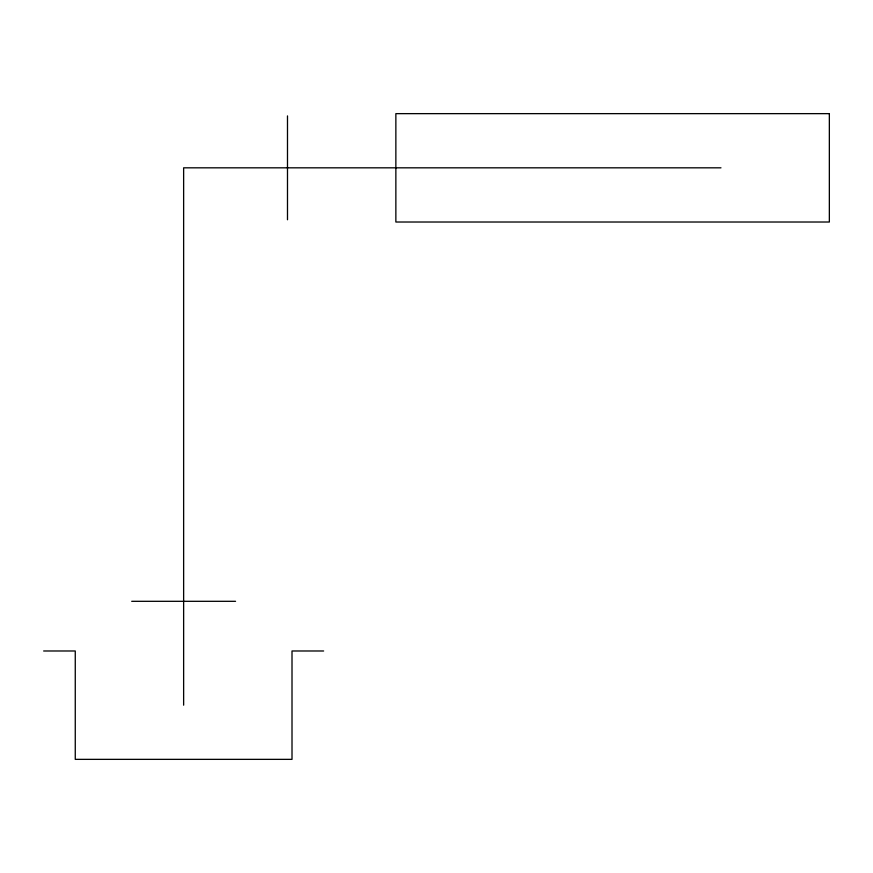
<?xml version="1.0" encoding="UTF-8"?>
<svg xmlns="http://www.w3.org/2000/svg" width="873" height="873" viewBox="0 0 873 873"><rect width="100%" height="100%" fill="white"/><g stroke="black" fill="none" stroke-linecap="round" stroke-linejoin="round"><path stroke-width="1.31" d="M720.978 167.823L183.636 167.823L183.636 705.177M131.703 601.311L235.557 601.311M43.65 650.985L75.264 650.985L75.264 759.357L292.008 759.357L292.008 650.985L323.621 650.985M287.49 115.902L287.49 219.756M829.35 113.643L395.862 113.643L395.862 222.015L829.35 222.015L829.35 113.643"/></g></svg>
